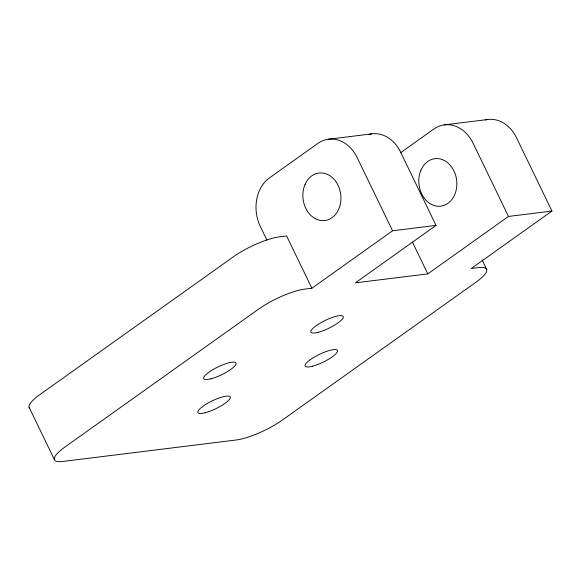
<?xml version="1.0" encoding="UTF-8"?>
<svg xmlns="http://www.w3.org/2000/svg" width="581" height="581" viewBox="0 0 581 581"><rect width="100%" height="100%" fill="white"/><g stroke="black" fill="none" stroke-linecap="round" stroke-linejoin="round"><path stroke-width="0.87" d="M400.73 152.614L433.731 129.113A35.891 28.433 82.9 0 1 473.101 143.246L508.477 216.437L551.95 211.056L516.567 137.864A35.891 28.433 82.9 0 0 485.425 119.94M551.95 211.056L471.271 268.502L478.519 267.601A35.891 8.621 -25.8 0 1 476.05 282.148L282.417 420.019A35.891 8.621 -25.8 0 1 236.482 439.948L62.603 461.481A35.891 8.621 -25.8 0 1 65.072 446.934L258.698 309.063A35.891 8.621 -25.8 0 1 304.64 289.135L311.881 288.241L392.56 230.788L436.033 225.406L400.65 152.222A35.891 28.433 82.9 0 0 368.782 134.48M436.033 225.406L355.354 282.853L427.805 273.883L508.477 216.437M328.229 139.258L371.702 133.877M444.145 124.908L487.619 119.526M482.005 259.729L486.747 269.526M412.401 242.03L427.805 273.883M392.56 230.788L357.177 157.604A35.891 28.433 82.9 0 0 317.814 143.471L269.402 177.939A35.891 28.433 82.9 0 0 260.368 226.539L266.977 240.214M311.881 288.241L286.607 235.959L279.367 236.859A35.891 8.621 -25.8 0 0 233.424 256.78L39.798 394.659A35.891 8.621 -25.8 0 0 29.704 408.24M29.101 407.274L54.374 459.556M205.209 412.728A17.946 4.314 -25.8 0 0 230.323 397.709A17.946 4.314 -25.8 0 0 206.72 403.824A17.946 4.314 -25.8 0 0 205.209 412.728M312.396 366.241A17.946 4.314 -25.8 0 0 337.517 351.214A17.946 4.314 -25.8 0 0 313.907 357.33A17.946 4.314 -25.8 0 0 312.396 366.241M318.156 332.303A17.946 4.314 -25.8 0 0 343.277 317.284A17.946 4.314 -25.8 0 0 319.666 323.399A17.946 4.314 -25.8 0 0 318.156 332.303M210.968 378.797A17.946 4.314 -25.8 0 0 236.089 363.779A17.946 4.314 -25.8 0 0 212.479 369.894A17.946 4.314 -25.8 0 0 210.968 378.797M305.069 184.417A23.93 18.955 82.9 0 0 322.578 220.635A23.93 18.955 82.9 0 0 338.033 185.288A23.93 18.955 82.9 0 0 305.069 184.417M420.993 170.059A23.93 18.955 82.9 0 0 438.502 206.284A23.93 18.955 82.9 0 0 453.95 170.937A23.93 18.955 82.9 0 0 420.993 170.059"/></g></svg>
